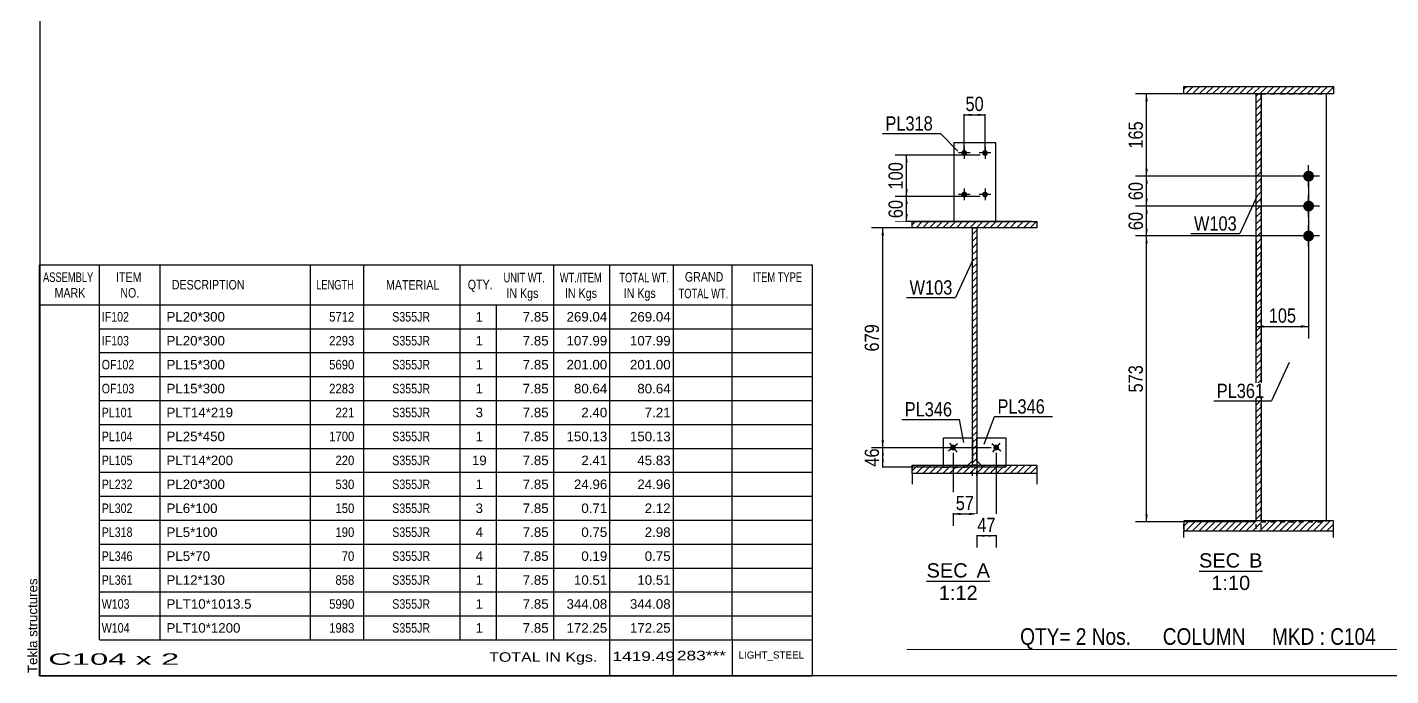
# Model space of a CAD drawing. Header units: millimetres. Extents: x -275 to 137, y -158 to 129.
# Drawn here: x -275.1 to -1.6, y -157.6 to -27.6 of the extents above; entities that cross this region are included whole.
import ezdxf

# ---------------------------------------------------------------- set-up
doc = ezdxf.new("R2010")
doc.units = ezdxf.units.MM
doc.linetypes.add('DXK_LINE_DOT1', pattern=[1.8814, 0.9407, -0.9407])
doc.styles.add('Arial', font='ARIAL.TTF', dxfattribs={"height": 0.2})
doc.styles.add('Arial Narrow', font='ARIALN.TTF', dxfattribs={"height": 0.2})

# ---------------------------------------------------------------- blocks, each defined once
blk = doc.blocks.new('Unknown-622979417-1210')
at = {"color": 5, "linetype": 'Continuous'}
for p, q in [((-272.56, 129.41), (-272.56, -157.59)), ((-272.56, -157.59), (137.44, -157.59))]:
    blk.add_line(p, q, dxfattribs=at)
at = {"color": 174, "linetype": 'Continuous', "style": 'Arial'}
blk.add_text('Tekla structures', height=1.9102, rotation=90, dxfattribs=at).set_placement((-273.06, -157.09))
blk = doc.blocks.new('Unknown-622979417-12 - 1256')
at = {"color": 1, "linetype": 'Continuous'}
blk.add_line((-94.69, -138.68), (-82.01, -138.68), dxfattribs=at)
at = {"color": 0, "linetype": 'Continuous'}
for points in [[(-86.47, -137.93), (-86.47, -134.93), (-94.69, -134.93), (-94.69, -137.93)], [(-82.01, -137.93), (-82.01, -134.93), (-84.67, -134.93), (-84.67, -137.93)], [(-84.46, -142.43), (-84.46, -139.43), (-92.24, -139.43), (-92.24, -142.43)]]:
    blk.add_wipeout(points, dxfattribs=at)
at = {"color": 136, "linetype": 'Continuous', "style": 'Arial'}
for s, height, p in [('SEC', 2.865, (-94.69, -137.93)), ('A', 2.87, (-84.67, -137.93)), ('1:12', 2.865, (-92.24, -142.43))]:
    blk.add_text(s, height=height, dxfattribs=at).set_placement(p)
blk = doc.blocks.new('Unknown-622979417-13 - 2851')
at = {"color": 1, "linetype": 'Continuous'}
blk.add_line((-40.04, -136.68), (-27.35, -136.68), dxfattribs=at)
at = {"color": 0, "linetype": 'Continuous'}
for points in [[(-31.81, -135.93), (-31.81, -132.93), (-40.04, -132.93), (-40.04, -135.93)], [(-27.35, -135.93), (-27.35, -132.93), (-30.01, -132.93), (-30.01, -135.93)], [(-29.8, -140.43), (-29.8, -137.43), (-37.58, -137.43), (-37.58, -140.43)]]:
    blk.add_wipeout(points, dxfattribs=at)
at = {"color": 136, "linetype": 'Continuous', "style": 'Arial'}
for s, height, p in [('SEC', 2.865, (-40.04, -135.93)), ('B', 2.87, (-30.01, -135.93)), ('1:10', 2.865, (-37.58, -140.43))]:
    blk.add_text(s, height=height, dxfattribs=at).set_placement(p)
blk = doc.blocks.new('Part-622979417-1280 - 1256')
at = {"linetype": 'Continuous'}
h = blk.add_hatch(dxfattribs=at)
h.set_pattern_fill('', scale=0.3, style=0, pattern_type=0)
h.set_pattern_definition([(45, (-72.5583, -67.7778), (-0.67352, 0.67352), [])])
h.paths.add_polyline_path([(-97.56, -67.78), (-72.56, -67.78), (-72.56, -66.53), (-97.56, -66.53)])
at = {"color": 2, "linetype": 'Continuous'}
for p, q in [((-97.56, -67.78), (-97.56, -66.53)), ((-97.56, -66.53), (-72.56, -66.53)), ((-72.56, -67.78), (-97.56, -67.78)), ((-72.56, -66.53), (-72.56, -67.78))]:
    blk.add_line(p, q, dxfattribs=at)
blk = doc.blocks.new('Part-622979417-1282 - 1256')
at = {"linetype": 'Continuous'}
h = blk.add_hatch(dxfattribs=at)
h.set_pattern_fill('', scale=0.3, style=0, pattern_type=0)
h.set_pattern_definition([(45, (-72.5583, -117.0935), (-0.67352, 0.67352), [])])
h.paths.add_polyline_path([(-97.56, -117.09), (-72.56, -117.09), (-72.56, -115.42), (-97.56, -115.42)])
at = {"color": 7, "linetype": 'DXK_LINE_DOT1'}
for p, q in [((-97.56, -115.42), (-97.56, -117.09)), ((-72.56, -115.42), (-72.56, -117.09))]:
    blk.add_line(p, q, dxfattribs=at)
at = {"color": 2, "linetype": 'Continuous'}
for p, q in [((-97.56, -117.09), (-97.56, -115.42)), ((-97.56, -115.42), (-72.56, -115.42)), ((-97.56, -117.09), (-97.56, -119.22)), ((-72.56, -117.09), (-97.56, -117.09)), ((-72.56, -115.42), (-72.56, -117.09)), ((-72.56, -117.09), (-72.56, -119.22))]:
    blk.add_line(p, q, dxfattribs=at)
blk = doc.blocks.new('Bolt-622979417-1334 - 1256')
at = {"linetype": 'Continuous'}
blk.add_hatch(color=3, dxfattribs=at).paths.add_polyline_path([(-80.27, -112.23, -1), (-81.18, -111.49, -1)])
at = {"color": 3, "linetype": 'Continuous'}
for p, q in [((-79.82, -112.6), (-81.63, -111.12)), ((-79.98, -110.96), (-81.47, -112.76))]:
    blk.add_line(p, q, dxfattribs=at)
blk = doc.blocks.new('Part-622979417-1286 - 1256')
at = {"linetype": 'Continuous'}
h = blk.add_hatch(dxfattribs=at)
h.set_pattern_fill('', scale=0.3, style=0, pattern_type=0)
h.set_pattern_definition([(45, (-84.6416, -115.4195), (-0.67352, 0.67352), [])])
h.paths.add_polyline_path([(-85.47, -115.42), (-84.64, -115.42), (-84.64, -67.78), (-85.47, -67.78)])
at = {"color": 2, "linetype": 'Continuous'}
for p, q in [((-85.47, -80.28), (-85.47, -67.78)), ((-85.47, -67.78), (-84.64, -67.78)), ((-84.64, -67.78), (-84.64, -80.28)), ((-85.47, -115.42), (-85.47, -80.38)), ((-84.64, -80.38), (-84.64, -115.42)), ((-84.64, -115.42), (-85.47, -115.42))]:
    blk.add_line(p, q, dxfattribs=at)
at = {"color": 7, "linetype": 'DXK_LINE_DOT1'}
for p, q in [((-85.47, -117.55), (-85.47, -115.42)), ((-84.64, -117.55), (-84.64, -115.42))]:
    blk.add_line(p, q, dxfattribs=at)
blk = doc.blocks.new('Bolt-622979417-1333 - 1256')
at = {"linetype": 'Continuous'}
blk.add_hatch(color=3, dxfattribs=at).paths.add_polyline_path([(-88.94, -111.49, -1), (-89.84, -112.23, -1)])
at = {"color": 3, "linetype": 'Continuous'}
for p, q in [((-88.49, -111.12), (-90.29, -112.6)), ((-90.13, -110.96), (-88.65, -112.76))]:
    blk.add_line(p, q, dxfattribs=at)
blk = doc.blocks.new('Bolt-622979417-1293 - 1256')
at = {"linetype": 'Continuous'}
for points in [[(-86.56, -52.78, -1), (-87.72, -52.78, -1)], [(-82.39, -52.78, -1), (-83.56, -52.78, -1)], [(-86.56, -61.11, -1), (-87.72, -61.11, -1)], [(-82.39, -61.11, -1), (-83.56, -61.11, -1)]]:
    blk.add_hatch(color=3, dxfattribs=at).paths.add_polyline_path(points)
at = {"color": 3, "linetype": 'Continuous'}
for p, q in [((-87.14, -51.61), (-87.14, -53.94)), ((-82.97, -51.61), (-82.97, -53.94)), ((-85.97, -52.78), (-88.31, -52.78)), ((-81.81, -52.78), (-84.14, -52.78)), ((-87.14, -59.94), (-87.14, -62.28)), ((-82.97, -59.94), (-82.97, -62.28)), ((-85.97, -61.11), (-88.31, -61.11)), ((-81.81, -61.11), (-84.14, -61.11))]:
    blk.add_line(p, q, dxfattribs=at)
blk = doc.blocks.new('Part-622979417-1361 - 1256')
at = {"color": 2, "linetype": 'Continuous'}
for p, q in [((-84.62, -114.53), (-84.62, -109.94)), ((-84.62, -109.94), (-78.78, -109.94)), ((-78.78, -109.94), (-78.78, -115.42)), ((-84.62, -114.53), (-83.72, -115.42))]:
    blk.add_line(p, q, dxfattribs=at)
at = {"color": 7, "linetype": 'DXK_LINE_DOT1'}
for p, q in [((-83.72, -115.42), (-83.37, -115.78)), ((-78.78, -115.78), (-83.37, -115.78)), ((-78.78, -115.42), (-78.78, -115.78))]:
    blk.add_line(p, q, dxfattribs=at)
blk = doc.blocks.new('Part-622979417-1366 - 1256')
at = {"color": 2, "linetype": 'Continuous'}
for p, q in [((-91.33, -115.42), (-91.33, -109.94)), ((-91.33, -109.94), (-85.5, -109.94)), ((-85.5, -109.94), (-85.5, -114.53)), ((-85.5, -114.53), (-86.39, -115.42))]:
    blk.add_line(p, q, dxfattribs=at)
at = {"color": 7, "linetype": 'DXK_LINE_DOT1'}
for p, q in [((-91.33, -115.42), (-91.33, -115.78)), ((-91.33, -115.78), (-86.75, -115.78)), ((-86.39, -115.42), (-86.75, -115.78))]:
    blk.add_line(p, q, dxfattribs=at)
blk = doc.blocks.new('Part-622979417-1389 - 1256')
at = {"color": 2, "linetype": 'Continuous'}
for p, q in [((-89.22, -50.69), (-80.89, -50.69)), ((-89.22, -50.69), (-89.22, -66.53)), ((-80.89, -50.69), (-80.89, -66.53))]:
    blk.add_line(p, q, dxfattribs=at)
at = {"color": 7, "linetype": 'DXK_LINE_DOT1'}
blk.add_line((-89.22, -66.53), (-80.89, -66.53), dxfattribs=at)
blk = doc.blocks.new('Part-622979417-2924 - 2851')
at = {"color": 7, "linetype": 'DXK_LINE_DOT1'}
for p, q in [((-27.57, -126.58), (-27.57, -40.93)), ((-27.57, -40.93), (-14.57, -40.93)), ((-27.57, -126.73), (-14.57, -126.73)), ((-14.57, -126.73), (-14.57, -126.58))]:
    blk.add_line(p, q, dxfattribs=at)
at = {"color": 2, "linetype": 'Continuous'}
blk.add_line((-14.57, -40.93), (-14.57, -126.58), dxfattribs=at)
blk = doc.blocks.new('Bolt-622979417-2864 - 2851')
at = {"linetype": 'Continuous'}
for points in [[(-18.07, -58.53, -1), (-18.07, -56.33, -1)], [(-18.07, -64.53, -1), (-18.07, -62.33, -1)], [(-18.07, -70.53, -1), (-18.07, -68.33, -1)]]:
    blk.add_hatch(color=3, dxfattribs=at).paths.add_polyline_path(points)
at = {"color": 3, "linetype": 'Continuous'}
for p, q in [((-15.87, -57.43), (-20.27, -57.43)), ((-18.07, -59.63), (-18.07, -55.23)), ((-18.07, -65.63), (-18.07, -61.23)), ((-15.87, -63.43), (-20.27, -63.43)), ((-18.07, -71.63), (-18.07, -67.23)), ((-15.87, -69.43), (-20.27, -69.43))]:
    blk.add_line(p, q, dxfattribs=at)
blk = doc.blocks.new('Part-622979417-2871 - 2851')
at = {"linetype": 'Continuous'}
h = blk.add_hatch(dxfattribs=at)
h.set_pattern_fill('', scale=0.3, style=0, pattern_type=0)
h.set_pattern_definition([(45, (-27.5672, -126.5835), (-0.673519, 0.673519), [])])
h.paths.add_polyline_path([(-28.57, -126.58), (-27.57, -126.58), (-27.57, -40.93), (-28.57, -40.93)])
at = {"color": 2, "linetype": 'Continuous'}
for p, q in [((-28.57, -126.58), (-28.57, -40.93)), ((-28.57, -40.93), (-27.57, -40.93)), ((-27.57, -40.93), (-27.57, -126.58)), ((-27.57, -126.58), (-28.57, -126.58))]:
    blk.add_line(p, q, dxfattribs=at)
at = {"color": 7, "linetype": 'DXK_LINE_DOT1'}
for p, q in [((-28.57, -128.18), (-28.57, -126.58)), ((-27.57, -128.18), (-27.57, -126.58))]:
    blk.add_line(p, q, dxfattribs=at)
blk = doc.blocks.new('Part-622979417-2930 - 2851')
at = {"linetype": 'Continuous'}
h = blk.add_hatch(dxfattribs=at)
h.set_pattern_fill('', scale=0.3, style=0, pattern_type=0)
h.set_pattern_definition([(45, (-13.0672, -128.5923), (-0.67352, 0.67352), [])])
h.paths.add_polyline_path([(-43.07, -128.59), (-13.07, -128.59), (-13.07, -126.58), (-43.07, -126.58)])
at = {"color": 7, "linetype": 'DXK_LINE_DOT1'}
for p, q in [((-43.07, -128.18), (-43.07, -126.58)), ((-13.07, -128.18), (-13.07, -126.58))]:
    blk.add_line(p, q, dxfattribs=at)
at = {"color": 2, "linetype": 'Continuous'}
for p, q in [((-13.07, -126.58), (-43.07, -126.58)), ((-43.07, -126.58), (-43.07, -128.59)), ((-13.07, -128.59), (-13.07, -126.58)), ((-43.07, -129.93), (-43.07, -128.59)), ((-43.07, -128.59), (-13.07, -128.59)), ((-13.07, -129.93), (-13.07, -128.59))]:
    blk.add_line(p, q, dxfattribs=at)
blk = doc.blocks.new('Part-622979417-2933 - 2851')
at = {"linetype": 'Continuous'}
h = blk.add_hatch(dxfattribs=at)
h.set_pattern_fill('', scale=0.3, style=0, pattern_type=0)
h.set_pattern_definition([(45, (-13.0672, -40.9296), (-0.67352, 0.67352), [])])
h.paths.add_polyline_path([(-43.07, -40.93), (-13.07, -40.93), (-13.07, -39.43), (-43.07, -39.43)])
at = {"color": 2, "linetype": 'Continuous'}
for p, q in [((-43.07, -40.93), (-43.07, -39.43)), ((-43.07, -39.43), (-13.07, -39.43)), ((-13.07, -40.93), (-43.07, -40.93)), ((-13.07, -39.43), (-13.07, -40.93))]:
    blk.add_line(p, q, dxfattribs=at)
blk = doc.blocks.new('StraightDimension-622979417-1414 - 1256')
at = {"linetype": 'Continuous'}
for points in [[(-87.89, -125.41), (-89.39, -125.16), (-87.89, -124.91)], [(-86.14, -124.91), (-84.64, -125.16), (-86.14, -125.41)]]:
    blk.add_hatch(color=7, dxfattribs=at).paths.add_polyline_path(points)
at = {"color": 7, "linetype": 'Continuous'}
for p, q in [((-89.39, -112.94), (-89.39, -127.56)), ((-84.64, -114.61), (-84.64, -127.56)), ((-89.39, -125.16), (-84.64, -125.16))]:
    blk.add_line(p, q, dxfattribs=at)
at = {"color": 0}
blk.add_wipeout([(-84.59, -125.01), (-84.59, -120.81), (-89.44, -120.81), (-89.44, -125.01)], dxfattribs=at)
at = {"color": 3, "style": 'Arial Narrow'}
blk.add_text('57', height=2.863, dxfattribs=at).set_placement((-88.84, -124.41))
blk = doc.blocks.new('StraightDimension-622979417-1461 - 1256')
at = {"linetype": 'Continuous'}
for points in [[(-85.64, -45.37), (-87.14, -45.12), (-85.64, -44.87)], [(-84.47, -44.87), (-82.97, -45.12), (-84.47, -45.37)]]:
    blk.add_hatch(color=7, dxfattribs=at).paths.add_polyline_path(points)
at = {"color": 7, "linetype": 'Continuous'}
for p, q in [((-87.14, -52.19), (-87.14, -42.87)), ((-82.97, -52.19), (-82.97, -42.87)), ((-87.14, -45.12), (-82.97, -45.12))]:
    blk.add_line(p, q, dxfattribs=at)
at = {"color": 0}
blk.add_wipeout([(-82.63, -44.97), (-82.63, -40.77), (-87.49, -40.77), (-87.49, -44.97)], dxfattribs=at)
at = {"color": 3, "style": 'Arial Narrow'}
blk.add_text('50', height=2.863, dxfattribs=at).set_placement((-86.89, -44.37))
blk = doc.blocks.new('StraightDimension-622979417-1494 - 1256')
at = {"linetype": 'Continuous'}
for points in [[(-83.14, -129.78), (-84.64, -129.53), (-83.14, -129.28)], [(-82.22, -129.28), (-80.72, -129.53), (-82.22, -129.78)]]:
    blk.add_hatch(color=7, dxfattribs=at).paths.add_polyline_path(points)
at = {"color": 7, "linetype": 'Continuous'}
for p, q in [((-80.72, -112.94), (-80.72, -131.93)), ((-84.64, -116.42), (-84.64, -131.93)), ((-84.64, -129.53), (-80.72, -129.53))]:
    blk.add_line(p, q, dxfattribs=at)
at = {"color": 0}
blk.add_wipeout([(-80.26, -129.38), (-80.26, -125.18), (-85.11, -125.18), (-85.11, -129.38)], dxfattribs=at)
at = {"color": 3, "style": 'Arial Narrow'}
blk.add_text('47', height=2.863, dxfattribs=at).set_placement((-84.51, -128.78))
blk = doc.blocks.new('StraightDimension-622979417-1453 - 1256')
at = {"linetype": 'Continuous'}
for points in [[(-103.74, -113.44), (-103.49, -111.94), (-103.24, -113.44)], [(-103.24, -114.28), (-103.49, -115.78), (-103.74, -114.28)]]:
    blk.add_hatch(color=7, dxfattribs=at).paths.add_polyline_path(points)
at = {"color": 7, "linetype": 'Continuous'}
for p, q in [((-81.72, -111.94), (-105.74, -111.94)), ((-103.49, -115.78), (-103.49, -111.94)), ((-79.78, -115.78), (-105.74, -115.78))]:
    blk.add_line(p, q, dxfattribs=at)
at = {"color": 0}
blk.add_wipeout([(-103.64, -111.43), (-107.84, -111.43), (-107.84, -116.29), (-103.64, -116.29)], dxfattribs=at)
at = {"color": 3, "style": 'Arial Narrow'}
blk.add_text('46', height=2.863, rotation=90.0002, dxfattribs=at).set_placement((-104.24, -115.69))
blk = doc.blocks.new('StraightDimension-622979417-1444 - 1256')
at = {"linetype": 'Continuous'}
for points in [[(-103.74, -69.28), (-103.49, -67.78), (-103.24, -69.28)], [(-103.24, -110.44), (-103.49, -111.94), (-103.74, -110.44)]]:
    blk.add_hatch(color=7, dxfattribs=at).paths.add_polyline_path(points)
at = {"color": 7, "linetype": 'Continuous'}
for p, q in [((-73.56, -67.78), (-105.74, -67.78)), ((-103.49, -111.94), (-103.49, -67.78)), ((-81.72, -111.94), (-105.74, -111.94))]:
    blk.add_line(p, q, dxfattribs=at)
at = {"color": 0}
blk.add_wipeout([(-103.64, -86.52), (-107.84, -86.52), (-107.84, -93.2), (-103.64, -93.2)], dxfattribs=at)
at = {"color": 3, "style": 'Arial Narrow'}
blk.add_text('679', height=2.863, rotation=90.0002, dxfattribs=at).set_placement((-104.24, -92.6))
blk = doc.blocks.new('StraightDimension-622979417-1473 - 1256')
at = {"linetype": 'Continuous'}
for points in [[(-98.97, -54.69), (-98.72, -53.19), (-98.47, -54.69)], [(-98.47, -60.03), (-98.72, -61.53), (-98.97, -60.03)]]:
    blk.add_hatch(color=7, dxfattribs=at).paths.add_polyline_path(points)
at = {"color": 7, "linetype": 'Continuous'}
for p, q in [((-83.97, -53.19), (-100.97, -53.19)), ((-98.72, -61.53), (-98.72, -53.19)), ((-83.97, -61.53), (-100.97, -61.53))]:
    blk.add_line(p, q, dxfattribs=at)
at = {"color": 0}
blk.add_wipeout([(-98.87, -54.02), (-103.07, -54.02), (-103.07, -60.7), (-98.87, -60.7)], dxfattribs=at)
at = {"color": 3, "style": 'Arial Narrow'}
blk.add_text('100', height=2.863, rotation=90.0002, dxfattribs=at).set_placement((-99.47, -60.1))
blk = doc.blocks.new('StraightDimension-622979417-1483 - 1256')
at = {"linetype": 'Continuous'}
for points in [[(-98.97, -63.03), (-98.72, -61.53), (-98.47, -63.03)], [(-98.47, -65.03), (-98.72, -66.53), (-98.97, -65.03)]]:
    blk.add_hatch(color=7, dxfattribs=at).paths.add_polyline_path(points)
at = {"color": 7, "linetype": 'Continuous'}
for p, q in [((-83.97, -61.53), (-100.97, -61.53)), ((-98.72, -66.53), (-98.72, -61.53)), ((-73.56, -66.53), (-100.97, -66.53))]:
    blk.add_line(p, q, dxfattribs=at)
at = {"color": 0}
blk.add_wipeout([(-98.87, -61.6), (-103.07, -61.6), (-103.07, -66.46), (-98.87, -66.46)], dxfattribs=at)
at = {"color": 3, "style": 'Arial Narrow'}
blk.add_text('60', height=2.863, rotation=90.0002, dxfattribs=at).set_placement((-99.47, -65.86))
blk = doc.blocks.new('StraightDimension-622979417-2935 - 2851')
at = {"linetype": 'Continuous'}
for points in [[(-50.82, -70.93), (-50.57, -69.43), (-50.32, -70.93)], [(-50.32, -125.23), (-50.57, -126.73), (-50.82, -125.23)]]:
    blk.add_hatch(color=7, dxfattribs=at).paths.add_polyline_path(points)
at = {"color": 7, "linetype": 'Continuous'}
for p, q in [((-19.07, -69.43), (-52.82, -69.43)), ((-50.57, -126.73), (-50.57, -69.43)), ((-28.57, -126.73), (-52.82, -126.73))]:
    blk.add_line(p, q, dxfattribs=at)
at = {"color": 0}
blk.add_wipeout([(-50.72, -94.74), (-54.92, -94.74), (-54.92, -101.42), (-50.72, -101.42)], dxfattribs=at)
at = {"color": 3, "style": 'Arial Narrow'}
blk.add_text('573', height=2.863, rotation=90.0002, dxfattribs=at).set_placement((-51.32, -100.82))
blk = doc.blocks.new('StraightDimension-622979417-2945 - 2851')
at = {"linetype": 'Continuous'}
for points in [[(-50.82, -42.43), (-50.57, -40.93), (-50.32, -42.43)], [(-50.32, -55.93), (-50.57, -57.43), (-50.82, -55.93)]]:
    blk.add_hatch(color=7, dxfattribs=at).paths.add_polyline_path(points)
at = {"color": 7, "linetype": 'Continuous'}
for p, q in [((-15.57, -40.93), (-52.82, -40.93)), ((-50.57, -57.43), (-50.57, -40.93)), ((-19.07, -57.43), (-52.82, -57.43))]:
    blk.add_line(p, q, dxfattribs=at)
at = {"color": 0}
blk.add_wipeout([(-50.72, -45.84), (-54.92, -45.84), (-54.92, -52.52), (-50.72, -52.52)], dxfattribs=at)
at = {"color": 3, "style": 'Arial Narrow'}
blk.add_text('165', height=2.863, rotation=90.0002, dxfattribs=at).set_placement((-51.32, -51.92))
blk = doc.blocks.new('StraightDimension-622979417-2954 - 2851')
at = {"linetype": 'Continuous'}
for points in [[(-27.07, -87.82), (-28.57, -87.57), (-27.07, -87.32)], [(-19.57, -87.32), (-18.07, -87.57), (-19.57, -87.82)]]:
    blk.add_hatch(color=7, dxfattribs=at).paths.add_polyline_path(points)
at = {"color": 7, "linetype": 'Continuous'}
for p, q in [((-18.07, -58.43), (-18.07, -89.97)), ((-28.57, -70.43), (-28.57, -89.97)), ((-28.57, -87.57), (-18.07, -87.57))]:
    blk.add_line(p, q, dxfattribs=at)
at = {"color": 0}
blk.add_wipeout([(-19.98, -87.42), (-19.98, -83.22), (-26.66, -83.22), (-26.66, -87.42)], dxfattribs=at)
at = {"color": 3, "style": 'Arial Narrow'}
blk.add_text('105', height=2.863, dxfattribs=at).set_placement((-26.06, -86.82))
blk = doc.blocks.new('StraightDimension-622979417-15485 - 2851')
at = {"linetype": 'Continuous'}
for points in [[(-50.82, -64.93), (-50.57, -63.43), (-50.32, -64.93)], [(-50.32, -67.93), (-50.57, -69.43), (-50.82, -67.93)]]:
    blk.add_hatch(color=7, dxfattribs=at).paths.add_polyline_path(points)
at = {"color": 7, "linetype": 'Continuous'}
for p, q in [((-19.07, -63.43), (-52.82, -63.43)), ((-50.57, -69.43), (-50.57, -63.43)), ((-19.07, -69.43), (-52.82, -69.43))]:
    blk.add_line(p, q, dxfattribs=at)
at = {"color": 0}
blk.add_wipeout([(-50.72, -64), (-54.92, -64), (-54.92, -68.86), (-50.72, -68.86)], dxfattribs=at)
at = {"color": 3, "style": 'Arial Narrow'}
blk.add_text('60', height=2.863, rotation=90.0002, dxfattribs=at).set_placement((-51.32, -68.26))
blk = doc.blocks.new('StraightDimension-622979417-15487 - 2851')
at = {"linetype": 'Continuous'}
for points in [[(-50.82, -58.93), (-50.57, -57.43), (-50.32, -58.93)], [(-50.32, -61.93), (-50.57, -63.43), (-50.82, -61.93)]]:
    blk.add_hatch(color=7, dxfattribs=at).paths.add_polyline_path(points)
at = {"color": 7, "linetype": 'Continuous'}
for p, q in [((-19.07, -57.43), (-52.82, -57.43)), ((-50.57, -63.43), (-50.57, -57.43)), ((-19.07, -63.43), (-52.82, -63.43))]:
    blk.add_line(p, q, dxfattribs=at)
at = {"color": 0}
blk.add_wipeout([(-50.72, -58), (-54.92, -58), (-54.92, -62.86), (-50.72, -62.86)], dxfattribs=at)
at = {"color": 3, "style": 'Arial Narrow'}
blk.add_text('60', height=2.863, rotation=90.0002, dxfattribs=at).set_placement((-51.32, -62.26))
blk = doc.blocks.new('CBS_BOM-622979417-17148')
at = {"color": 7, "linetype": 'Continuous'}
for p, q in [((-272.59, -83.22), (-272.59, -75.22)), ((-272.59, -75.22), (-117.67, -75.22)), ((-260.59, -83.22), (-260.59, -75.22)), ((-248.4, -83.22), (-248.4, -75.22)), ((-218.24, -83.22), (-218.24, -75.22)), ((-207.56, -83.22), (-207.56, -75.22)), ((-188.24, -83.22), (-188.24, -75.22)), ((-169.44, -83.22), (-169.44, -75.22)), ((-158.23, -83.22), (-158.23, -75.22)), ((-145.44, -83.22), (-145.44, -75.22)), ((-133.69, -83.22), (-133.69, -75.22)), ((-117.67, -75.23), (-117.67, -83.21)), ((-272.59, -83.22), (-117.67, -83.22)), ((-272.59, -88.02), (-272.59, -83.22)), ((-260.59, -88.02), (-260.59, -83.22)), ((-248.4, -88.02), (-248.4, -83.22)), ((-218.24, -88.02), (-218.24, -83.22)), ((-207.56, -88.02), (-207.56, -83.22)), ((-188.24, -88.02), (-188.24, -83.22)), ((-180.98, -88.02), (-180.98, -83.22)), ((-169.44, -88.02), (-169.44, -83.22)), ((-158.23, -88.02), (-158.23, -83.22)), ((-145.44, -88.02), (-145.44, -83.22)), ((-133.68, -88.02), (-133.68, -83.22)), ((-117.67, -83.23), (-117.67, -88.02)), ((-272.59, -92.82), (-272.59, -88.02)), ((-260.59, -88.02), (-117.67, -88.02)), ((-260.59, -92.82), (-260.59, -88.02)), ((-248.4, -92.82), (-248.4, -88.02)), ((-218.24, -92.82), (-218.24, -88.02)), ((-207.56, -92.82), (-207.56, -88.02)), ((-188.24, -92.82), (-188.24, -88.02)), ((-180.98, -92.82), (-180.98, -88.02)), ((-169.44, -92.82), (-169.44, -88.02)), ((-158.23, -92.82), (-158.23, -88.02)), ((-145.44, -92.82), (-145.44, -88.02)), ((-133.68, -92.82), (-133.68, -88.02)), ((-117.67, -88.03), (-117.67, -92.82)), ((-272.59, -97.62), (-272.59, -92.82)), ((-260.59, -92.82), (-117.67, -92.82)), ((-260.59, -97.62), (-260.59, -92.82)), ((-248.4, -97.62), (-248.4, -92.82)), ((-218.24, -97.62), (-218.24, -92.82)), ((-207.56, -97.62), (-207.56, -92.82)), ((-188.24, -97.62), (-188.24, -92.82)), ((-180.98, -97.62), (-180.98, -92.82)), ((-169.44, -97.62), (-169.44, -92.82)), ((-158.23, -97.62), (-158.23, -92.82)), ((-145.44, -97.62), (-145.44, -92.82)), ((-133.68, -97.62), (-133.68, -92.82)), ((-117.67, -92.83), (-117.67, -97.62)), ((-272.59, -102.42), (-272.59, -97.62)), ((-260.59, -97.62), (-117.67, -97.62)), ((-260.59, -102.42), (-260.59, -97.62)), ((-248.4, -102.42), (-248.4, -97.62)), ((-218.24, -102.42), (-218.24, -97.62)), ((-207.56, -102.42), (-207.56, -97.62)), ((-188.24, -102.42), (-188.24, -97.62)), ((-180.98, -102.42), (-180.98, -97.62)), ((-169.44, -102.42), (-169.44, -97.62)), ((-158.23, -102.42), (-158.23, -97.62)), ((-145.44, -102.42), (-145.44, -97.62)), ((-133.68, -102.42), (-133.68, -97.62)), ((-117.67, -97.63), (-117.67, -102.42)), ((-272.59, -107.22), (-272.59, -102.42)), ((-260.59, -102.42), (-117.67, -102.42)), ((-260.59, -107.22), (-260.59, -102.42)), ((-248.4, -107.22), (-248.4, -102.42)), ((-218.24, -107.22), (-218.24, -102.42)), ((-207.56, -107.22), (-207.56, -102.42)), ((-188.24, -107.22), (-188.24, -102.42)), ((-180.98, -107.22), (-180.98, -102.42)), ((-169.44, -107.22), (-169.44, -102.42)), ((-158.23, -107.22), (-158.23, -102.42)), ((-145.44, -107.22), (-145.44, -102.42)), ((-133.68, -107.22), (-133.68, -102.42)), ((-117.67, -102.43), (-117.67, -107.22)), ((-272.59, -112.02), (-272.59, -107.22)), ((-260.59, -107.22), (-117.67, -107.22)), ((-260.59, -112.02), (-260.59, -107.22)), ((-248.4, -112.02), (-248.4, -107.22)), ((-218.24, -112.02), (-218.24, -107.22)), ((-207.56, -112.02), (-207.56, -107.22)), ((-188.24, -112.02), (-188.24, -107.22)), ((-180.98, -112.02), (-180.98, -107.22)), ((-169.44, -112.02), (-169.44, -107.22)), ((-158.23, -112.02), (-158.23, -107.22)), ((-145.44, -112.02), (-145.44, -107.22)), ((-133.68, -112.02), (-133.68, -107.22)), ((-117.67, -107.23), (-117.67, -112.02)), ((-272.59, -116.82), (-272.59, -112.02)), ((-260.59, -112.02), (-117.67, -112.02)), ((-260.59, -116.82), (-260.59, -112.02)), ((-248.4, -116.82), (-248.4, -112.02)), ((-218.24, -116.82), (-218.24, -112.02)), ((-207.56, -116.82), (-207.56, -112.02)), ((-188.24, -116.82), (-188.24, -112.02)), ((-180.98, -116.82), (-180.98, -112.02)), ((-169.44, -116.82), (-169.44, -112.02)), ((-158.23, -116.82), (-158.23, -112.02)), ((-145.44, -116.82), (-145.44, -112.02)), ((-133.68, -116.82), (-133.68, -112.02)), ((-117.67, -112.03), (-117.67, -116.82)), ((-272.59, -121.62), (-272.59, -116.82)), ((-260.59, -116.82), (-117.67, -116.82)), ((-260.59, -121.62), (-260.59, -116.82)), ((-248.4, -121.62), (-248.4, -116.82)), ((-218.24, -121.62), (-218.24, -116.82)), ((-207.56, -121.62), (-207.56, -116.82)), ((-188.24, -121.62), (-188.24, -116.82)), ((-180.98, -121.62), (-180.98, -116.82)), ((-169.44, -121.62), (-169.44, -116.82)), ((-158.23, -121.62), (-158.23, -116.82)), ((-145.44, -121.62), (-145.44, -116.82)), ((-133.68, -121.62), (-133.68, -116.82)), ((-117.67, -116.83), (-117.67, -121.62)), ((-272.59, -126.42), (-272.59, -121.62)), ((-260.59, -121.62), (-117.67, -121.62)), ((-260.59, -126.42), (-260.59, -121.62)), ((-248.4, -126.42), (-248.4, -121.62)), ((-218.24, -126.42), (-218.24, -121.62)), ((-207.56, -126.42), (-207.56, -121.62)), ((-188.24, -126.42), (-188.24, -121.62)), ((-180.98, -126.42), (-180.98, -121.62)), ((-169.44, -126.42), (-169.44, -121.62)), ((-158.23, -126.42), (-158.23, -121.62)), ((-145.44, -126.42), (-145.44, -121.62)), ((-133.68, -126.42), (-133.68, -121.62)), ((-117.67, -121.63), (-117.67, -126.42)), ((-272.59, -131.22), (-272.59, -126.42)), ((-260.59, -126.42), (-117.67, -126.42)), ((-260.59, -131.22), (-260.59, -126.42)), ((-248.4, -131.22), (-248.4, -126.42)), ((-218.24, -131.22), (-218.24, -126.42)), ((-207.56, -131.22), (-207.56, -126.42)), ((-188.24, -131.22), (-188.24, -126.42)), ((-180.98, -131.22), (-180.98, -126.42)), ((-169.44, -131.22), (-169.44, -126.42)), ((-158.23, -131.22), (-158.23, -126.42)), ((-145.44, -131.22), (-145.44, -126.42)), ((-133.68, -131.22), (-133.68, -126.42)), ((-117.67, -126.43), (-117.67, -131.22)), ((-272.59, -136.02), (-272.59, -131.22)), ((-260.59, -131.22), (-117.67, -131.22)), ((-260.59, -136.02), (-260.59, -131.22)), ((-248.4, -136.02), (-248.4, -131.22)), ((-218.24, -136.02), (-218.24, -131.22)), ((-207.56, -136.02), (-207.56, -131.22)), ((-188.24, -136.02), (-188.24, -131.22)), ((-180.98, -136.02), (-180.98, -131.22)), ((-169.44, -136.02), (-169.44, -131.22)), ((-158.23, -136.02), (-158.23, -131.22)), ((-145.44, -136.02), (-145.44, -131.22)), ((-133.68, -136.02), (-133.68, -131.22)), ((-117.67, -131.23), (-117.67, -136.02)), ((-272.59, -140.82), (-272.59, -136.02)), ((-260.59, -136.02), (-117.67, -136.02)), ((-260.59, -140.82), (-260.59, -136.02)), ((-248.4, -140.82), (-248.4, -136.02)), ((-218.24, -140.82), (-218.24, -136.02)), ((-207.56, -140.82), (-207.56, -136.02)), ((-188.24, -140.82), (-188.24, -136.02)), ((-180.98, -140.82), (-180.98, -136.02)), ((-169.44, -140.82), (-169.44, -136.02)), ((-158.23, -140.82), (-158.23, -136.02)), ((-145.44, -140.82), (-145.44, -136.02)), ((-133.68, -140.82), (-133.68, -136.02)), ((-117.67, -136.03), (-117.67, -140.82)), ((-272.59, -145.62), (-272.59, -140.82)), ((-260.59, -140.82), (-117.67, -140.82)), ((-260.59, -145.62), (-260.59, -140.82)), ((-248.4, -145.62), (-248.4, -140.82)), ((-218.24, -145.62), (-218.24, -140.82)), ((-207.56, -145.62), (-207.56, -140.82)), ((-188.24, -145.62), (-188.24, -140.82)), ((-180.98, -145.62), (-180.98, -140.82)), ((-169.44, -145.62), (-169.44, -140.82)), ((-158.23, -145.62), (-158.23, -140.82)), ((-145.44, -145.62), (-145.44, -140.82)), ((-133.68, -145.62), (-133.68, -140.82)), ((-117.67, -140.83), (-117.67, -145.62)), ((-272.59, -150.42), (-272.59, -145.62)), ((-260.59, -145.62), (-117.67, -145.62)), ((-260.59, -150.42), (-260.59, -145.62)), ((-248.4, -150.42), (-248.4, -145.62)), ((-218.24, -150.42), (-218.24, -145.62)), ((-207.56, -150.42), (-207.56, -145.62)), ((-188.24, -150.42), (-188.24, -145.62)), ((-180.98, -150.42), (-180.98, -145.62)), ((-169.44, -150.42), (-169.44, -145.62)), ((-158.23, -150.42), (-158.23, -145.62)), ((-145.44, -150.42), (-145.44, -145.62)), ((-133.68, -150.42), (-133.68, -145.62)), ((-117.67, -145.63), (-117.67, -150.42)), ((-272.59, -157.62), (-272.59, -150.44)), ((-260.59, -150.42), (-117.67, -150.42)), ((-158.23, -157.62), (-158.23, -150.44)), ((-145.44, -157.62), (-145.44, -150.44)), ((-133.64, -157.62), (-133.64, -150.44)), ((-117.67, -150.42), (-117.67, -157.62)), ((-272.59, -157.62), (-117.67, -157.62))]:
    blk.add_line(p, q, dxfattribs=at)
at = {"color": 3, "linetype": 'Continuous', "style": 'Arial'}
for s, height, width, p in [('ASSEMBLY', 1.91, 0.7, (-271.91, -78.65)), ('ITEM', 1.91, 0.8, (-257.26, -78.65)), ('DESCRIPTION', 1.9102, 0.8, (-246.08, -80.16)), ('LENGTH', 1.91, 0.7, (-217.13, -80.16)), ('MATERIAL', 1.91, 0.8, (-203.11, -80.2)), ('QTY.', 1.91, 0.8, (-186.72, -80.12)), ('UNIT WT.', 1.91, 0.7, (-179.55, -78.73)), ('WT./ITEM', 1.91, 0.7, (-168.26, -78.73)), ('TOTAL WT.', 1.91, 0.7, (-156.32, -78.73)), ('GRAND', 1.91, 0.8, (-143.17, -78.57)), ('ITEM TYPE', 1.91, 0.7, (-129.53, -78.64)), ('MARK', 1.91, 0.8, (-269.59, -81.79)), ('NO.', 1.91, 0.8, (-256.41, -81.79)), ('IN Kgs', 1.91, 0.8, (-178.97, -81.86)), ('IN Kgs', 1.91, 0.8, (-167.22, -81.86)), ('IN Kgs', 1.91, 0.8, (-155.43, -81.86)), ('TOTAL WT.', 1.91, 0.7, (-144.43, -81.91))]:
    blk.add_text(s, height=height, dxfattribs=dict(at, width=width)).set_placement(p)
at = {"color": 7, "linetype": 'Continuous', "style": 'Arial'}
for s, width, p in [('IF102', 0.8, (-260.14, -86.59)), ('5712', 0.85, (-214.52, -86.59)), ('S355JR', 0.8, (-201.87, -86.59)), ('IF103', 0.8, (-260.14, -91.39)), ('2293', 0.85, (-214.52, -91.39)), ('S355JR', 0.8, (-201.87, -91.39)), ('OF102', 0.8, (-260.14, -96.19)), ('5690', 0.85, (-214.52, -96.19)), ('S355JR', 0.8, (-201.87, -96.19)), ('OF103', 0.8, (-260.14, -100.99)), ('2283', 0.85, (-214.52, -100.99)), ('S355JR', 0.8, (-201.87, -100.99)), ('PL101', 0.8, (-260.14, -105.79)), ('221', 0.85, (-213.26, -105.79)), ('S355JR', 0.8, (-201.87, -105.79)), ('PL104', 0.8, (-260.14, -110.59)), ('1700', 0.85, (-214.52, -110.59)), ('S355JR', 0.8, (-201.87, -110.59)), ('PL105', 0.8, (-260.14, -115.39)), ('220', 0.85, (-213.26, -115.39)), ('S355JR', 0.8, (-201.87, -115.39)), ('PL232', 0.8, (-260.14, -120.19)), ('530', 0.85, (-213.26, -120.19)), ('S355JR', 0.8, (-201.87, -120.19)), ('PL302', 0.8, (-260.14, -124.99)), ('150', 0.85, (-213.26, -124.99)), ('S355JR', 0.8, (-201.87, -124.99)), ('PL318', 0.8, (-260.14, -129.79)), ('190', 0.85, (-213.26, -129.79)), ('S355JR', 0.8, (-201.87, -129.79)), ('PL346', 0.8, (-260.14, -134.59)), ('70', 0.85, (-212, -134.59)), ('S355JR', 0.8, (-201.87, -134.59)), ('PL361', 0.8, (-260.14, -139.39)), ('858', 0.85, (-213.26, -139.39)), ('S355JR', 0.8, (-201.87, -139.39)), ('W103', 0.8, (-260.14, -144.19)), ('5990', 0.85, (-214.52, -144.19)), ('S355JR', 0.8, (-201.87, -144.19)), ('W104', 0.8, (-260.14, -148.99)), ('1983', 0.85, (-214.52, -148.99)), ('S355JR', 0.8, (-201.87, -148.99))]:
    blk.add_text(s, height=1.91, dxfattribs=dict(at, width=width)).set_placement(p)
for s, height, p in [('PL20*300', 1.91, (-247.15, -86.59)), ('1', 1.91, (-185.15, -86.59)), ('7.85', 1.91, (-175.69, -86.59)), ('269.04', 1.91, (-166.91, -86.59)), ('269.04', 1.91, (-154.19, -86.59)), ('PL20*300', 1.91, (-247.15, -91.39)), ('1', 1.91, (-185.15, -91.39)), ('7.85', 1.91, (-175.69, -91.39)), ('107.99', 1.91, (-166.91, -91.39)), ('107.99', 1.91, (-154.19, -91.39)), ('PL15*300', 1.91, (-247.15, -96.19)), ('1', 1.91, (-185.15, -96.19)), ('7.85', 1.91, (-175.69, -96.19)), ('201.00', 1.91, (-166.91, -96.19)), ('201.00', 1.91, (-154.19, -96.19)), ('PL15*300', 1.91, (-247.15, -100.99)), ('1', 1.91, (-185.15, -100.99)), ('7.85', 1.91, (-175.69, -100.99)), ('80.64', 1.91, (-165.42, -100.99)), ('80.64', 1.91, (-152.71, -100.99)), ('PLT14*219', 1.91, (-247.15, -105.79)), ('3', 1.91, (-185.15, -105.79)), ('7.85', 1.91, (-175.69, -105.79)), ('2.40', 1.91, (-163.94, -105.79)), ('7.21', 1.91, (-151.23, -105.79)), ('PL25*450', 1.91, (-247.15, -110.59)), ('1', 1.91, (-185.15, -110.59)), ('7.85', 1.91, (-175.69, -110.59)), ('150.13', 1.91, (-166.91, -110.59)), ('150.13', 1.91, (-154.19, -110.59)), ('PLT14*200', 1.91, (-247.15, -115.39)), ('19', 1.91, (-185.89, -115.39)), ('7.85', 1.91, (-175.69, -115.39)), ('2.41', 1.91, (-163.94, -115.39)), ('45.83', 1.91, (-152.71, -115.39)), ('PL20*300', 1.91, (-247.15, -120.19)), ('1', 1.91, (-185.15, -120.19)), ('7.85', 1.91, (-175.69, -120.19)), ('24.96', 1.91, (-165.42, -120.19)), ('24.96', 1.91, (-152.71, -120.19)), ('PL6*100', 1.91, (-247.15, -124.99)), ('3', 1.91, (-185.15, -124.99)), ('7.85', 1.91, (-175.69, -124.99)), ('0.71', 1.91, (-163.94, -124.99)), ('2.12', 1.91, (-151.23, -124.99)), ('PL5*100', 1.91, (-247.15, -129.79)), ('4', 1.91, (-185.15, -129.79)), ('7.85', 1.91, (-175.69, -129.79)), ('0.75', 1.91, (-163.94, -129.79)), ('2.98', 1.91, (-151.23, -129.79)), ('PL5*70', 1.91, (-247.15, -134.59)), ('4', 1.91, (-185.15, -134.59)), ('7.85', 1.91, (-175.69, -134.59)), ('0.19', 1.91, (-163.94, -134.59)), ('0.75', 1.91, (-151.23, -134.59)), ('PL12*130', 1.91, (-247.15, -139.39)), ('1', 1.91, (-185.15, -139.39)), ('7.85', 1.91, (-175.69, -139.39)), ('10.51', 1.91, (-165.42, -139.39)), ('10.51', 1.91, (-152.71, -139.39)), ('PLT10*1013.5', 1.9102, (-247.15, -144.19)), ('1', 1.91, (-185.15, -144.19)), ('7.85', 1.91, (-175.69, -144.19)), ('344.08', 1.91, (-166.91, -144.19)), ('344.08', 1.91, (-154.19, -144.19)), ('PLT10*1200', 1.91, (-247.15, -148.99)), ('1', 1.91, (-185.15, -148.99)), ('7.85', 1.91, (-175.69, -148.99)), ('172.25', 1.91, (-166.91, -148.99)), ('172.25', 1.91, (-154.19, -148.99))]:
    blk.add_text(s, height=height, dxfattribs=at).set_placement(p)
at = {"color": 6, "linetype": 'Continuous', "style": 'Arial'}
for s, height, width, p in [('C104 x 2', 2.292, 2.05, (-270.87, -155.43)), ('TOTAL IN Kgs.', 1.9102, 1.2, (-182.43, -154.83)), ('1419.49', 1.91, 1.3, (-157.7, -154.68)), ('283***', 1.91, 1.3, (-144.77, -154.52))]:
    blk.add_text(s, height=height, dxfattribs=dict(at, width=width)).set_placement(p)
blk.add_text('LIGHT_STEEL', height=1.4135, dxfattribs=at).set_placement((-132.42, -154.17))
blk = doc.blocks.new('CBS_CALLOFF-622979417-17149')
at = {"color": 7, "linetype": 'Continuous'}
blk.add_line((-98.68, -152.32), (17.55, -152.34), dxfattribs=at)
at = {"color": 3, "linetype": 'Continuous', "style": 'Arial Narrow'}
blk.add_text('QTY= 2 Nos.      COLUMN     MKD : C104', height=3.3405, dxfattribs=at).set_placement((-75.93, -151.43))
blk = doc.blocks.new('Mark-622979417-1356 - 1256')
at = {"color": 0}
blk.add_wipeout([(-70.96, -105.05), (-70.96, -102.05), (-80.47, -102.05), (-80.47, -105.05)], dxfattribs=at)
blk.add_wipeout([(-70.96, -105.05), (-70.96, -102.05), (-80.47, -102.05), (-80.47, -105.05)], dxfattribs=at)
at = {"color": 7, "linetype": 'Continuous'}
for p, q in [((-83.14, -111.17), (-81.07, -105.65)), ((-81.07, -105.65), (-69.46, -105.65))]:
    blk.add_line(p, q, dxfattribs=at)
at = {"color": 3, "style": 'Arial Narrow'}
blk.add_text('PL346', height=2.863, dxfattribs=at).set_placement((-80.47, -105.05))
blk = doc.blocks.new('Mark-622979417-1362 - 1256')
at = {"color": 7, "linetype": 'Continuous'}
blk.add_line((-87.22, -110.87), (-88.07, -106.22), dxfattribs=at)
at = {"color": 0}
blk.add_wipeout([(-89.57, -105.62), (-89.57, -102.62), (-99.07, -102.62), (-99.07, -105.62)], dxfattribs=at)
blk.add_wipeout([(-89.57, -105.62), (-89.57, -102.62), (-99.07, -102.62), (-99.07, -105.62)], dxfattribs=at)
at = {"color": 7, "linetype": 'Continuous'}
blk.add_line((-99.67, -106.22), (-88.07, -106.22), dxfattribs=at)
at = {"color": 3, "style": 'Arial Narrow'}
blk.add_text('PL346', height=2.863, dxfattribs=at).set_placement((-99.07, -105.62))
blk = doc.blocks.new('Mark-622979417-1385 - 1256')
at = {"color": 7, "linetype": 'Continuous'}
blk.add_line((-88.4, -52.43), (-91.93, -48.89), dxfattribs=at)
at = {"color": 0}
blk.add_wipeout([(-93.43, -48.29), (-93.43, -45.29), (-102.94, -45.29), (-102.94, -48.29)], dxfattribs=at)
blk.add_wipeout([(-93.43, -48.29), (-93.43, -45.29), (-102.94, -45.29), (-102.94, -48.29)], dxfattribs=at)
at = {"color": 7, "linetype": 'Continuous'}
blk.add_line((-103.54, -48.89), (-91.93, -48.89), dxfattribs=at)
at = {"color": 3, "style": 'Arial Narrow'}
blk.add_text('PL318', height=2.863, dxfattribs=at).set_placement((-102.94, -48.29))
blk = doc.blocks.new('Mark-622979417-17098 - 1256')
at = {"color": 0}
blk.add_wipeout([(-89.51, -81.18), (-89.51, -78.18), (-98.1, -78.18), (-98.1, -81.18)], dxfattribs=at)
blk.add_wipeout([(-89.51, -81.18), (-89.51, -78.18), (-98.1, -78.18), (-98.1, -81.18)], dxfattribs=at)
at = {"color": 7, "linetype": 'Continuous'}
for p in [(-85.38, -74.05), (-98.7, -81.78)]:
    blk.add_line(p, (-88.91, -81.78), dxfattribs=at)
at = {"color": 3, "style": 'Arial Narrow'}
blk.add_text('W103', height=2.863, dxfattribs=at).set_placement((-98.1, -81.18))
blk = doc.blocks.new('Mark-622979417-2920 - 2851')
at = {"color": 7, "linetype": 'Continuous'}
blk.add_line((-21.95, -94.78), (-25.49, -102.52), dxfattribs=at)
at = {"color": 0}
blk.add_wipeout([(-26.99, -101.92), (-26.99, -98.92), (-36.49, -98.92), (-36.49, -101.92)], dxfattribs=at)
blk.add_wipeout([(-26.99, -101.92), (-26.99, -98.92), (-36.49, -98.92), (-36.49, -101.92)], dxfattribs=at)
at = {"color": 7, "linetype": 'Continuous'}
blk.add_line((-37.09, -102.52), (-25.49, -102.52), dxfattribs=at)
at = {"color": 3, "style": 'Arial Narrow'}
blk.add_text('PL361', height=2.863, dxfattribs=at).set_placement((-36.49, -101.92))
blk = doc.blocks.new('Mark-622979417-2867 - 2851')
at = {"color": 0}
blk.add_wipeout([(-32.47, -68.36), (-32.47, -65.36), (-41.06, -65.36), (-41.06, -68.36)], dxfattribs=at)
blk.add_wipeout([(-32.47, -68.36), (-32.47, -65.36), (-41.06, -65.36), (-41.06, -68.36)], dxfattribs=at)
at = {"color": 7, "linetype": 'Continuous'}
for p in [(-28.34, -61.23), (-41.66, -68.96)]:
    blk.add_line(p, (-31.87, -68.96), dxfattribs=at)
at = {"color": 3, "style": 'Arial Narrow'}
blk.add_text('W103', height=2.863, dxfattribs=at).set_placement((-41.06, -68.36))

msp = doc.modelspace()

# ---------------------------------------------------------------- block references
for name in ['Unknown-622979417-1210', 'Part-622979417-2933 - 2851', 'Part-622979417-2871 - 2851', 'Part-622979417-2924 - 2851', 'Part-622979417-1389 - 1256', 'Bolt-622979417-1293 - 1256', 'Bolt-622979417-2864 - 2851', 'Part-622979417-1280 - 1256', 'Part-622979417-1286 - 1256', 'CBS_BOM-622979417-17148', 'Part-622979417-1366 - 1256', 'Bolt-622979417-1333 - 1256', 'Part-622979417-1361 - 1256', 'Bolt-622979417-1334 - 1256', 'Part-622979417-1282 - 1256', 'Part-622979417-2930 - 2851', 'CBS_CALLOFF-622979417-17149']:
    msp.add_blockref(name, (0, 0))

# ---------------------------------------------------------------- next in the draw order: block references
for name in ['StraightDimension-622979417-1461 - 1256', 'StraightDimension-622979417-2945 - 2851', 'StraightDimension-622979417-2935 - 2851', 'StraightDimension-622979417-1414 - 1256', 'Unknown-622979417-13 - 2851', 'Unknown-622979417-12 - 1256']:
    msp.add_blockref(name, (0, 0))

# ---------------------------------------------------------------- next in the draw order: block references
for name in ['StraightDimension-622979417-1473 - 1256', 'StraightDimension-622979417-2954 - 2851', 'Mark-622979417-2920 - 2851', 'StraightDimension-622979417-1494 - 1256']:
    msp.add_blockref(name, (0, 0))

# ---------------------------------------------------------------- next in the draw order: block references
for name in ['Mark-622979417-1385 - 1256', 'StraightDimension-622979417-15485 - 2851', 'StraightDimension-622979417-1453 - 1256']:
    msp.add_blockref(name, (0, 0))

# ---------------------------------------------------------------- next in the draw order: block references
for name in ['StraightDimension-622979417-15487 - 2851', 'StraightDimension-622979417-1444 - 1256']:
    msp.add_blockref(name, (0, 0))

# ---------------------------------------------------------------- next in the draw order: block references
for name in ['StraightDimension-622979417-1483 - 1256', 'Mark-622979417-2867 - 2851', 'Mark-622979417-17098 - 1256', 'Mark-622979417-1362 - 1256', 'Mark-622979417-1356 - 1256']:
    msp.add_blockref(name, (0, 0))

doc.saveas('drawing.dxf')
